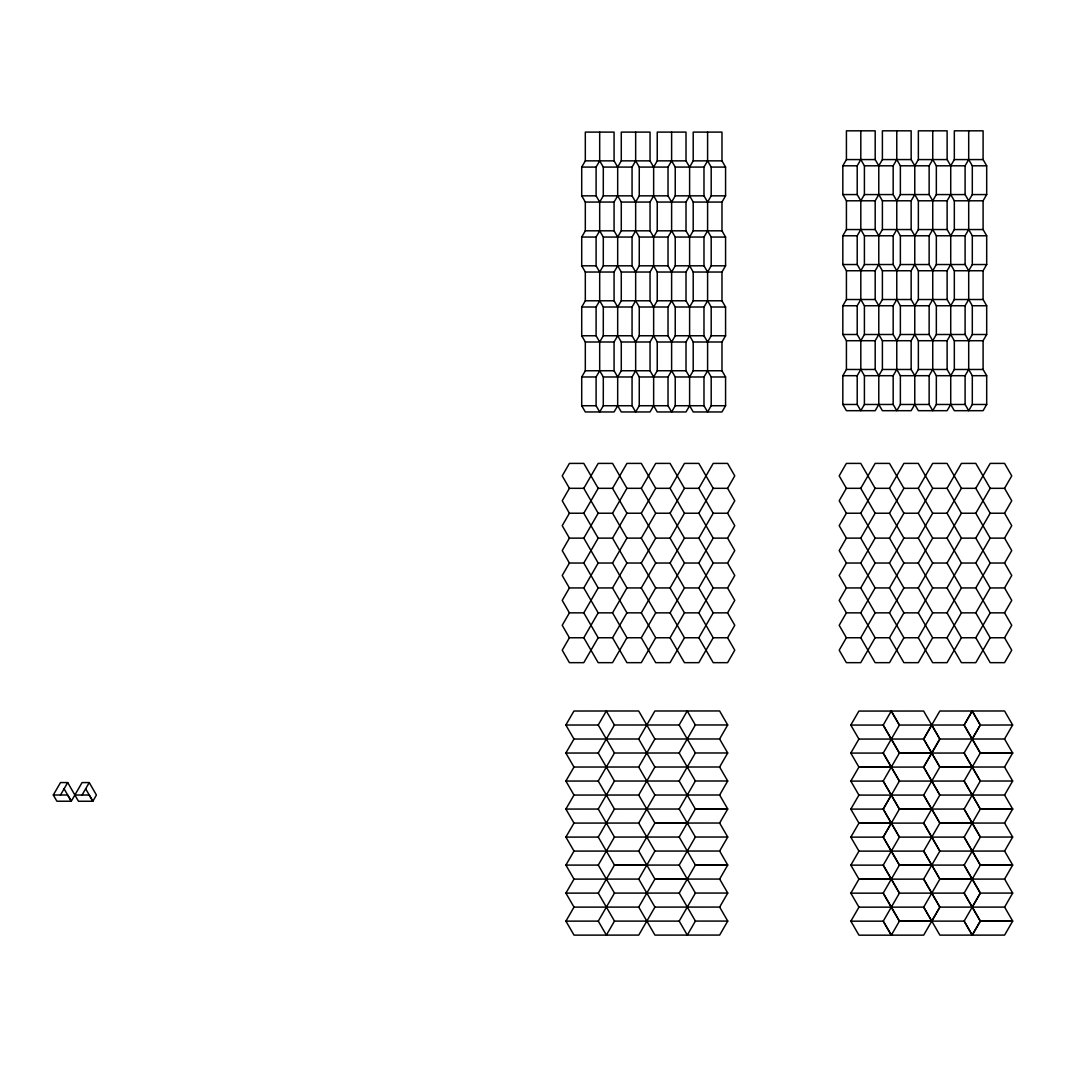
<?xml version="1.0" encoding="UTF-8"?>
<svg xmlns="http://www.w3.org/2000/svg" width="1066" height="1066" viewBox="0 0 1066 1066"><rect width="100%" height="100%" fill="white"/><g stroke="black" fill="none" stroke-linecap="round" stroke-linejoin="round"><path stroke-width="1.5" d="M585.314 230.816L585.314 202.06L581.716 195.838L581.716 167.082L585.314 160.859L585.314 132.104L614.069 132.104L614.083 160.859L617.68 167.082L617.68 195.838L614.069 202.06L614.083 230.816L617.68 237.052L617.68 265.807L614.069 272.03L614.083 300.785L617.68 307.008L617.68 335.777L614.069 341.999L614.083 370.755L617.68 376.978L617.68 405.733L614.069 411.956L585.314 411.956L581.716 405.733L581.716 376.978L585.314 370.755L585.314 341.999L581.716 335.777L581.716 307.008L585.314 300.785L585.314 272.03L581.716 265.807L581.716 237.052L585.314 230.816L614.083 230.816M599.692 370.755L603.303 376.978L603.289 405.733L599.692 411.956L596.094 405.733L596.094 376.978L599.692 370.755L599.692 341.999L596.094 335.763L596.094 307.008L599.692 300.785L599.692 272.03L603.289 265.807L603.303 237.052L599.692 230.829L599.692 202.06L596.094 195.838L596.094 167.082L599.692 160.859L599.692 132.104M599.692 202.06L603.289 195.838L603.303 167.082L599.692 160.859M599.692 341.999L603.289 335.763L603.303 307.008L599.692 300.785L585.314 300.785M617.68 307.008L621.278 300.785L621.278 272.03L617.68 265.807M617.68 237.052L621.278 230.816L621.278 202.06L617.68 195.838M617.68 167.082L621.278 160.859L621.278 132.104L650.047 132.104L650.047 160.859L653.645 167.082L653.645 195.838L650.047 202.06L650.047 230.816L653.645 237.052L653.645 265.807L650.047 272.03L650.047 300.785L653.645 307.008L653.645 335.777L650.047 341.999L650.047 370.755L653.645 376.978L653.645 405.733L650.047 411.956L621.278 411.956L617.68 405.733M617.68 376.978L621.278 370.755L621.278 341.999L617.68 335.777M621.278 370.755L635.656 370.755L639.267 376.978L639.254 405.733L635.656 411.956L632.058 405.733L632.058 376.978L635.656 370.755L635.656 341.999L639.254 335.763L639.267 307.008L635.656 300.785L635.656 272.03L639.254 265.807L639.267 237.052L635.656 230.829L635.656 202.06L639.254 195.838L639.267 167.082L635.656 160.859L635.656 132.104M653.645 376.978L657.242 370.755L657.242 341.999L653.645 335.777M653.645 307.008L657.242 300.785L657.242 272.03L653.645 265.807M653.645 237.052L657.242 230.816L657.242 202.06L653.645 195.838M653.645 167.082L657.242 160.859L657.242 132.104L686.011 132.104L686.011 160.859L689.609 167.082L689.609 195.838L686.011 202.06L686.011 230.816L689.609 237.052L689.609 265.807L686.011 272.03L686.011 300.785L689.609 307.008L689.609 335.777L686.011 341.999L686.011 370.755L689.609 376.978L689.609 405.733L686.011 411.956L657.242 411.956L653.645 405.733M686.011 370.755L671.62 370.755L668.022 376.978L668.022 405.733L671.62 411.956L675.231 405.733L675.231 376.978L671.62 370.755L671.62 341.999L668.022 335.763L668.022 307.008L671.62 300.785L671.62 272.03L668.022 265.807L668.022 237.052L671.62 230.829L671.62 202.06L668.022 195.838L668.022 167.082L671.62 160.859L671.62 132.104M671.62 341.999L675.231 335.763L675.231 307.008L671.62 300.785L657.242 300.785M671.62 272.03L675.231 265.807L675.231 237.052L671.62 230.829L657.242 230.816M671.62 202.06L675.231 195.838L675.231 167.082L671.62 160.859L657.242 160.859M689.609 376.978L693.206 370.755L693.206 341.999L689.609 335.777M689.609 307.008L693.206 300.785L693.206 272.03L689.609 265.807M689.609 237.052L693.206 230.816L693.206 202.06L689.609 195.838M689.609 167.082L693.206 160.859L693.206 132.104L721.975 132.104L721.975 160.859L725.573 167.082L725.573 195.838L721.975 202.06L721.975 230.816L725.573 237.052L725.573 265.807L721.975 272.03L721.975 300.785L725.573 307.008L725.573 335.777L721.975 341.999L721.975 370.755L725.573 376.978L725.573 405.733L721.975 411.956L693.206 411.956L689.609 405.733M721.975 370.755L707.597 370.755L703.986 376.978L703.986 405.733L707.597 411.956L711.195 405.733L711.195 376.978L707.597 370.755L707.597 341.999L711.195 335.763L711.195 307.008L707.597 300.785L707.597 272.03L711.195 265.807L711.195 237.052L707.597 230.829L707.597 202.06L711.195 195.838L711.195 167.082L707.597 160.859L707.597 132.104M846.417 369.476L846.431 340.72L842.82 334.497L842.82 305.742L846.417 299.519L846.431 270.751L842.82 264.528L842.82 235.773L846.417 229.55L846.431 200.794L842.82 194.572L842.82 165.803L846.417 159.58L846.431 130.825L875.186 130.825L875.186 159.58L878.784 165.803L878.784 194.572L875.186 200.794L875.186 229.55L878.784 235.773L878.784 264.528L875.186 270.751L875.186 299.519L878.784 305.742L878.784 334.497L875.186 340.72L875.186 369.476L878.784 375.698L878.784 404.467L875.186 410.69L846.431 410.69L842.82 404.467L842.82 375.698L846.417 369.476L875.186 369.476M860.808 369.476L857.211 375.698L857.211 404.467L860.808 410.69L864.406 404.467L864.406 375.698L860.808 369.476L860.808 340.72L864.406 334.497L864.406 305.742L860.808 299.519L860.808 270.751L864.406 264.528L864.406 235.773L860.808 229.55L860.808 200.794L864.406 194.572L864.406 165.803L860.808 159.58L860.808 130.825M878.784 375.698L882.395 369.476L882.395 340.72L878.784 334.497L864.406 334.497M878.784 305.742L882.395 299.519L882.395 270.751L878.784 264.528L864.406 264.528M878.784 235.773L882.395 229.55L882.395 200.794L878.784 194.572M878.784 165.803L882.395 159.58L882.395 130.825L911.15 130.825L911.163 159.58L914.761 165.803L914.761 194.572L911.15 200.794L911.163 229.55L914.761 235.773L914.761 264.528L911.15 270.751L911.163 299.519L914.761 305.742L914.761 334.497L911.15 340.72L911.163 369.476L914.761 375.698L914.761 404.467L911.15 410.69L882.395 410.69L878.784 404.467L864.406 404.467M896.773 369.476L893.175 375.698L893.175 404.467L896.773 410.69L900.37 404.467L900.37 375.698L896.773 369.476L896.773 340.72L893.175 334.497L893.175 305.742L896.773 299.519L896.773 270.751L893.175 264.528L893.175 235.773L896.773 229.55L896.773 200.794L893.175 194.572L893.175 165.803L896.773 159.58L896.773 130.825M896.773 340.72L900.37 334.497L900.37 305.742L896.773 299.519M896.773 270.751L900.37 264.528L900.37 235.773L896.773 229.55M896.773 200.794L900.37 194.572L900.37 165.803L896.773 159.58L882.395 159.58M914.761 375.698L918.359 369.476L918.359 340.72L914.761 334.497L900.37 334.497M914.761 305.742L918.359 299.519L918.359 270.751L914.761 264.528L900.37 264.528M914.761 235.773L918.359 229.55L918.359 200.794L914.761 194.572L900.37 194.572M914.761 165.803L918.359 159.58L918.359 130.825L947.114 130.825L947.128 159.58L950.725 165.803L950.725 194.572L947.114 200.794L947.128 229.55L950.725 235.773L950.725 264.528L947.114 270.751L947.128 299.519L950.725 305.742L950.725 334.497L947.114 340.72L947.128 369.476L950.725 375.698L950.725 404.467L947.114 410.69L918.359 410.69L914.761 404.467L900.37 404.467M932.737 369.476L929.139 375.698L929.139 404.467L932.737 410.69L936.334 404.467L936.348 375.698L932.737 369.476L932.737 340.72L936.334 334.497L936.348 305.742L932.737 299.519L932.737 270.751L936.334 264.528L936.348 235.773L932.737 229.55L932.737 200.794L936.334 194.572L936.348 165.803L932.737 159.58L932.737 130.825M950.725 375.698L954.323 369.476L954.323 340.72L950.725 334.497L936.334 334.497M950.725 305.742L954.323 299.519L954.323 270.751L950.725 264.528L936.334 264.528M950.725 235.773L954.323 229.55L954.323 200.794L950.725 194.572L936.334 194.572M950.725 165.803L954.323 159.58L954.323 130.825L983.092 130.825L983.092 159.58L986.69 165.803L986.69 194.572L983.092 200.794L983.092 229.55L986.69 235.773L986.69 264.528L983.092 270.751L983.092 299.519L986.69 305.742L986.69 334.497L983.092 340.72L983.092 369.476L986.69 375.698L986.69 404.467L983.092 410.69L954.323 410.69L950.725 404.467L936.334 404.467M968.701 369.476L965.103 375.698L965.103 404.467L968.701 410.69L972.299 404.467L972.312 375.698L968.701 369.476L968.701 340.72L972.299 334.497L972.312 305.742L968.701 299.519L968.701 270.751L972.299 264.528L972.312 235.773L968.701 229.55L968.701 200.794L972.299 194.572L972.312 165.803L968.701 159.58L968.701 130.825M53.3 795.009L67.678 795.009L71.289 801.232L56.898 801.232L53.3 795.009L60.509 782.564L67.691 782.564L78.471 801.259L92.849 801.259L96.42 795.049L89.251 782.577L82.069 782.577L71.262 801.259L64.093 788.787M60.495 795.009L67.691 782.564M82.055 795.023L89.251 782.577M569.404 488.321L562.222 500.767L569.404 513.226L583.795 513.226L598.173 488.321L583.795 463.404L569.404 463.404L562.222 475.862L569.404 488.321L583.795 488.321L598.173 513.226L583.795 538.13L598.173 563.035L583.795 587.939L598.173 612.857L583.795 637.761L598.173 662.666L612.55 662.666L626.928 637.761L612.55 612.857L626.928 587.939L612.55 563.035L626.928 538.13L612.55 513.226L626.928 488.321L612.55 463.404L598.173 463.404L583.795 488.321M569.404 513.226L562.222 525.671L569.404 538.13L583.795 538.13M569.404 538.13L562.222 550.589L569.404 563.035L583.795 563.035L598.173 538.13L583.795 513.226M569.404 563.035L562.222 575.493L569.404 587.939L583.795 587.939M612.55 488.321L626.928 463.404L641.306 463.404L655.697 488.321L641.306 513.226L655.697 538.13L641.306 563.035L655.697 587.939L641.306 612.857L655.697 637.761L641.306 662.666L626.928 662.666L612.55 637.761L626.928 612.857L612.55 587.939L626.928 563.035L612.55 538.13L626.928 513.226L612.55 488.321L598.173 488.321M569.404 587.939L562.222 600.398L569.404 612.857L583.795 612.857L598.173 587.939L583.795 563.035M569.404 612.857L562.222 625.302L569.404 637.761L583.795 637.761M641.306 488.321L655.697 463.404L670.074 463.404L684.452 488.321L670.074 513.226L684.452 538.13L670.074 563.035L684.452 587.939L670.074 612.857L684.452 637.761L670.074 662.666L655.697 662.666L641.306 637.761L655.697 612.857L641.306 587.939L655.697 563.035L641.306 538.13L655.697 513.226L641.306 488.321L626.928 488.321M569.404 637.761L562.222 650.207L569.404 662.666L583.795 662.666L598.173 637.761L583.795 612.857M670.074 488.321L684.452 463.404L698.83 463.404L713.207 488.321L698.83 513.226L713.207 538.13L698.83 563.035L713.207 587.939L698.83 612.857L713.207 637.761L698.83 662.666L684.452 662.666L670.074 637.761L684.452 612.857L670.074 587.939L684.452 563.035L670.074 538.13L684.452 513.226L670.074 488.321L655.697 488.321M698.83 488.321L713.207 463.404L727.585 463.404L734.78 475.862L727.585 488.321L734.78 500.767L727.585 513.226L734.78 525.671L727.585 538.13L734.78 550.589L727.585 563.035L734.78 575.493L727.585 587.939L734.78 600.398L727.585 612.857L734.78 625.302L727.585 637.761L734.78 650.207L727.585 662.666L713.207 662.666L698.83 637.761L713.207 612.857L698.83 587.939L713.207 563.035L698.83 538.13L713.207 513.226L698.83 488.321L684.452 488.321M573.961 739.031L565.846 725.027L573.948 711.022L638.681 710.982L654.884 739.005L719.603 738.978L727.705 724.96L719.603 710.955L654.87 710.995L638.681 739.005L573.961 739.031L565.859 753.036L573.974 767.04L638.694 767.014L654.884 739.005M719.603 738.978L727.705 752.982L719.617 767L654.897 767.027L638.707 795.036L573.988 795.063L565.873 781.058L573.974 767.054M565.846 725.027L598.226 725.013L606.314 711.009L614.416 725L679.149 724.987L695.352 752.982L727.705 752.982M565.859 753.036L598.226 753.022L614.416 725M573.988 823.072L565.873 809.067L573.988 795.063M565.873 781.058L598.239 781.045L614.429 753.022L679.149 752.996L695.338 724.973L727.705 724.96M638.707 823.045L646.809 837.05L638.721 851.068L574.001 851.094L565.886 837.09L573.988 823.085L638.707 823.045L654.91 795.036L719.63 795.009L727.718 780.992L719.617 767M565.873 809.067L598.253 809.054L614.442 781.032L679.162 781.018L695.365 809.014L727.732 809.014L719.63 823.032L654.91 823.045L638.707 795.036M719.63 795.009L727.732 809.014L695.365 809.027L687.264 823.045L654.91 823.059L646.809 837.063L679.175 837.05L687.277 851.054L654.924 851.068L638.734 879.077L574.001 879.117L565.899 865.099L574.001 851.094M565.886 837.09L598.253 837.077L614.442 809.054L679.175 809.027L695.365 781.005L727.718 780.992M574.014 907.126L565.913 921.131L574.028 935.135L638.747 935.095L654.937 907.099L719.657 907.073L727.758 893.055L695.392 893.068L687.29 879.077L654.924 879.077L638.734 907.099L574.014 907.126L565.899 893.121L574.001 879.117M679.149 724.987L687.237 710.982L695.338 724.973M565.899 865.099L598.266 865.086L614.456 837.063L646.809 837.05M565.899 893.121L598.279 893.108L614.456 865.086L646.822 865.072L654.924 879.077L719.657 879.064L727.745 865.046L719.643 851.041L687.277 851.041L695.378 865.046L727.745 865.046L695.378 865.072L679.202 893.081L614.469 893.095L598.266 865.086M846.377 488.321L839.182 500.767L846.377 513.226L839.182 525.671L846.377 538.13L839.182 550.589L846.377 563.035L839.182 575.493L846.377 587.939L839.182 600.398L846.377 612.857L839.182 625.302L846.377 637.761L839.182 650.207L846.377 662.666L860.755 662.666L875.133 637.761L860.755 612.857L875.133 587.939L860.755 563.035L875.133 538.13L860.755 513.226L875.133 488.321L860.755 463.404L846.377 463.404L839.182 475.862L846.377 488.321L860.755 488.321L875.133 513.226L860.755 538.13L875.133 563.035L860.755 587.939L875.133 612.857L860.755 637.761L875.133 662.666L889.51 662.666L903.901 637.761L889.51 612.857L903.901 587.939L889.51 563.035L903.901 538.13L889.51 513.226L903.901 488.321L889.51 463.404L875.133 463.404L860.755 488.321M679.162 781.018L695.352 752.996M565.913 921.131L598.279 921.117L614.469 893.095M719.657 907.073L727.758 921.077L695.405 921.077L687.303 935.082L679.202 921.104L614.482 921.104L606.381 935.109L598.279 921.117M679.175 837.05L687.264 823.045L679.175 809.027M889.51 488.321L903.901 463.404L918.279 463.404L932.657 488.321L918.279 513.226L932.657 538.13L918.279 563.035L932.657 587.939L918.279 612.857L932.657 637.761L918.279 662.666L903.901 662.666L889.51 637.761L903.901 612.857L889.51 587.939L903.901 563.035L889.51 538.13L903.901 513.226L889.51 488.321L875.133 488.321M598.253 837.077L614.456 865.072L679.189 865.072L687.277 851.054M687.277 851.041L695.378 837.037L727.745 837.023L719.643 851.041M918.279 488.321L932.657 463.404L947.034 463.404L961.412 488.321L947.034 513.226L961.412 538.13L947.034 563.035L961.412 587.939L947.034 612.857L961.412 637.761L947.034 662.666L932.657 662.666L918.279 637.761L932.657 612.857L918.279 587.939L932.657 563.035L918.279 538.13L932.657 513.226L918.279 488.321L903.901 488.321M679.202 921.104L695.392 893.068M947.034 488.321L961.412 463.404L975.803 463.404L990.181 488.321L975.803 513.226L990.181 538.13L975.803 563.035L990.181 587.939L975.803 612.857L990.181 637.761L975.803 662.666L961.412 662.666L947.034 637.761L961.412 612.857L947.034 587.939L961.412 563.035L947.034 538.13L961.412 513.226L947.034 488.321L932.657 488.321M990.181 637.761L1004.558 637.761L1011.754 650.207L1004.558 662.666L990.181 662.666L975.803 637.761L990.181 612.857L975.803 587.939L990.181 563.035L975.803 538.13L990.181 513.226L975.803 488.321L990.181 463.404L1004.558 463.404L1011.754 475.862L1004.558 488.321L990.181 488.321M727.758 921.051L719.67 935.069L654.95 935.109L638.734 907.099M858.903 739.071L850.788 725.08L858.89 711.075L923.622 711.035L939.826 739.031L1004.545 739.005L1012.647 724.987L1004.545 710.982L939.812 711.022L923.622 739.044L858.903 739.071L850.801 753.076L858.903 767.08L891.269 767.08L899.384 781.085L964.104 781.045L980.294 753.022L964.077 725.013L899.358 725.053L891.243 711.049L883.208 725.107L899.411 753.102L964.09 753.022L980.294 725.08L1012.647 724.987M990.181 513.226L1004.558 513.226L1011.754 500.767L1004.558 488.321M850.815 781.112L883.181 781.098L899.384 809.081L931.737 809.081L923.649 795.076L858.916 795.103L850.815 781.112L858.903 767.107L923.636 767.067L939.826 739.031M990.181 538.13L1004.558 538.13L1011.754 525.671L1004.558 513.226M980.32 809.094L964.144 781.085L980.307 809.041L964.144 837.103L899.398 837.116L891.283 823.112L858.93 823.112L850.815 809.107L858.916 795.103M990.181 563.035L1004.558 563.035L1011.754 550.589L1004.558 538.13M883.181 781.098L899.371 753.076L931.724 753.049L939.826 767.04L972.192 767.04L980.307 781.032L1012.66 781.018L1004.558 767.014L939.826 767.054L923.689 795.089L939.866 823.099L923.689 851.108L939.866 879.117L923.689 907.126L858.956 907.166L850.855 921.171L858.956 935.175L891.323 935.175L883.221 921.171L850.855 921.171M939.866 879.104L1004.598 879.077L1012.687 865.072L980.32 865.072L964.13 893.108L899.411 893.148L883.234 921.157L891.323 935.148L899.424 921.144L931.777 921.131L939.879 907.126L1004.598 907.099L1012.7 893.081L980.334 893.095L972.219 879.104L939.866 879.117L923.662 851.108L858.943 851.134L850.828 837.143L858.93 823.139L923.649 823.099L939.839 795.063L1004.572 795.036L1012.66 809.041L1004.572 823.045L939.852 823.085M990.181 587.939L1004.558 587.939L1011.754 575.493L1004.558 563.035M850.815 809.107L883.181 809.107L891.283 795.089M899.384 781.085L883.234 809.121L899.411 837.13L883.234 865.139L899.411 893.148L891.296 879.144L858.943 879.144L850.841 865.139L858.943 851.134M990.181 612.857L1004.558 612.857L1011.754 600.398L1004.558 587.939M850.828 837.143L883.194 837.13L891.283 823.112L883.181 809.107M858.956 907.166L850.841 893.175L858.943 879.17L923.676 879.13L939.866 851.094L1004.585 851.068L1012.673 837.05L1004.572 823.045M883.234 781.112L899.411 809.121L883.234 837.13L899.411 865.139L883.208 893.161L850.841 893.175M1004.558 637.761L1011.754 625.302L1004.558 612.857M980.32 753.076L964.117 725.08L972.179 711.009L980.28 725L972.179 739.005M964.117 725.08L972.205 711.075L980.294 725.08M980.307 781.032L964.144 809.094L980.32 837.103L964.144 865.112L980.32 893.108L964.144 921.117L899.424 921.144L883.208 893.161L899.411 921.157M1004.558 767.014L1012.647 753.009L1004.545 739.005M923.689 879.117L939.866 907.126L923.689 935.135L891.323 935.148M1004.572 795.036L1012.66 781.018M1004.598 907.099L1012.7 921.104L980.347 921.104L972.232 907.099L980.334 893.095M635.656 202.06L632.058 195.838L632.058 167.082L635.656 160.859L650.047 160.859M599.692 272.03L596.094 265.807L596.094 237.052L599.692 230.829M635.656 272.03L632.058 265.807L632.058 237.052L635.656 230.829L650.047 230.816M707.597 202.06L703.986 195.838L703.986 167.082L707.597 160.859L721.975 160.859M635.656 341.999L632.058 335.763L632.058 307.008L635.656 300.785L650.047 300.785M707.597 272.03L703.986 265.807L703.986 237.052L707.597 230.829L721.975 230.816M707.597 341.999L703.986 335.763L703.986 307.008L707.597 300.785L721.975 300.785M860.808 200.794L857.211 194.572L857.211 165.803L860.808 159.58L875.186 159.58M860.808 270.751L857.211 264.528L857.211 235.773L860.808 229.55M932.737 200.794L929.139 194.572L929.139 165.803L932.737 159.58L947.128 159.58M860.808 340.72L857.211 334.497L857.211 305.742L860.808 299.519M968.701 200.794L965.103 194.572L965.103 165.803L968.701 159.58L983.092 159.58M932.737 270.751L929.139 264.528L929.139 235.773L932.737 229.55L947.128 229.55M968.701 270.751L965.103 264.528L965.103 235.773L968.701 229.55L983.092 229.55M932.737 340.72L929.139 334.497L929.139 305.742L932.737 299.519M968.701 340.72L965.103 334.497L965.103 305.742L968.701 299.519L983.092 299.519M846.417 159.58L860.808 159.58M918.359 159.58L932.737 159.58M954.323 159.58L968.701 159.58M896.773 159.58L911.163 159.58M585.314 160.859L614.083 160.859M621.278 160.859L635.656 160.859M693.206 160.859L707.597 160.859M671.62 160.859L686.011 160.859M842.82 165.803L857.211 165.803M864.406 165.803L893.175 165.803M900.37 165.803L929.139 165.803M936.348 165.803L965.103 165.803M972.312 165.803L986.69 165.803M581.716 167.082L596.094 167.082M603.303 167.082L632.058 167.082M639.267 167.082L668.022 167.082M675.231 167.082L703.986 167.082M711.195 167.082L725.573 167.082M842.82 194.572L857.211 194.572M864.406 194.572L893.175 194.572M972.299 194.572L986.69 194.572M914.761 194.572L929.139 194.572M950.725 194.572L965.103 194.572M581.716 195.838L596.094 195.838M603.289 195.838L632.058 195.838M639.254 195.838L668.022 195.838M675.231 195.838L703.986 195.838M711.195 195.838L725.573 195.838M846.431 200.794L875.186 200.794M882.395 200.794L911.15 200.794M918.359 200.794L947.114 200.794M954.323 200.794L983.092 200.794M585.314 202.06L614.069 202.06M621.278 202.06L650.047 202.06M657.242 202.06L686.011 202.06M693.206 202.06L721.975 202.06M918.359 229.55L932.737 229.55M954.323 229.55L968.701 229.55M846.417 229.55L875.186 229.55M882.395 229.55L911.163 229.55M621.278 230.816L635.656 230.829M693.206 230.816L707.597 230.829M671.62 230.829L686.011 230.816M842.82 235.773L857.211 235.773M864.406 235.773L893.175 235.773M900.37 235.773L929.139 235.773M936.348 235.773L965.103 235.773M972.312 235.773L986.69 235.773M581.716 237.052L596.094 237.052M603.303 237.052L632.058 237.052M639.267 237.052L668.022 237.052M675.231 237.052L703.986 237.052M711.195 237.052L725.573 237.052M842.82 264.528L857.211 264.528M972.299 264.528L986.69 264.528M878.784 264.528L893.175 264.528M914.761 264.528L929.139 264.528M950.725 264.528L965.103 264.528M581.716 265.807L596.094 265.807M603.289 265.807L632.058 265.807M639.254 265.807L668.022 265.807M675.231 265.807L703.986 265.807M711.195 265.807L725.573 265.807M846.431 270.751L875.186 270.751M882.395 270.751L911.15 270.751M918.359 270.751L947.114 270.751M954.323 270.751L983.092 270.751M585.314 272.03L614.069 272.03M621.278 272.03L650.047 272.03M657.242 272.03L686.011 272.03M693.206 272.03L721.975 272.03M954.323 299.519L968.701 299.519M846.417 299.519L875.186 299.519M882.395 299.519L911.163 299.519M918.359 299.519L947.128 299.519M621.278 300.785L635.656 300.785M693.206 300.785L707.597 300.785M599.692 300.785L614.083 300.785M671.62 300.785L686.011 300.785M842.82 305.742L857.211 305.742M864.406 305.742L893.175 305.742M900.37 305.742L929.139 305.742M936.348 305.742L965.103 305.742M972.312 305.742L986.69 305.742M581.716 307.008L596.094 307.008M603.303 307.008L632.058 307.008M639.267 307.008L668.022 307.008M675.231 307.008L703.986 307.008M711.195 307.008L725.573 307.008M972.299 334.497L986.69 334.497M842.82 334.497L857.211 334.497M878.784 334.497L893.175 334.497M914.761 334.497L929.139 334.497M950.725 334.497L965.103 334.497M581.716 335.777L596.094 335.763M603.289 335.763L632.058 335.763M639.254 335.763L668.022 335.763M675.231 335.763L703.986 335.763M711.195 335.763L725.573 335.777M846.431 340.72L875.186 340.72M882.395 340.72L911.15 340.72M918.359 340.72L947.114 340.72M954.323 340.72L983.092 340.72M585.314 341.999L614.069 341.999M621.278 341.999L650.047 341.999M657.242 341.999L686.011 341.999M693.206 341.999L721.975 341.999M882.395 369.476L911.163 369.476M918.359 369.476L947.128 369.476M954.323 369.476L983.092 369.476M657.242 370.755L671.62 370.755M693.206 370.755L707.597 370.755M585.314 370.755L614.083 370.755M635.656 370.755L650.047 370.755M842.82 375.698L857.211 375.698M864.406 375.698L893.175 375.698M900.37 375.698L929.139 375.698M936.348 375.698L965.103 375.698M972.312 375.698L986.69 375.698M581.716 376.978L596.094 376.978M603.303 376.978L632.058 376.978M639.267 376.978L668.022 376.978M675.231 376.978L703.986 376.978M711.195 376.978L725.573 376.978M972.299 404.467L986.69 404.467M842.82 404.467L857.211 404.467M878.784 404.467L893.175 404.467M914.761 404.467L929.139 404.467M950.725 404.467L965.103 404.467M581.716 405.733L596.094 405.733M603.289 405.733L632.058 405.733M639.254 405.733L668.022 405.733M675.231 405.733L703.986 405.733M711.195 405.733L725.573 405.733M713.207 488.321L727.585 488.321M961.412 488.321L975.803 488.321M598.173 513.226L612.55 513.226M626.928 513.226L641.306 513.226M655.697 513.226L670.074 513.226M684.452 513.226L698.83 513.226M713.207 513.226L727.585 513.226M846.377 513.226L860.755 513.226M875.133 513.226L889.51 513.226M903.901 513.226L918.279 513.226M932.657 513.226L947.034 513.226M961.412 513.226L975.803 513.226M598.173 538.13L612.55 538.13M626.928 538.13L641.306 538.13M655.697 538.13L670.074 538.13M684.452 538.13L698.83 538.13M713.207 538.13L727.585 538.13M846.377 538.13L860.755 538.13M875.133 538.13L889.51 538.13M903.901 538.13L918.279 538.13M932.657 538.13L947.034 538.13M961.412 538.13L975.803 538.13M598.173 563.035L612.55 563.035M626.928 563.035L641.306 563.035M655.697 563.035L670.074 563.035M684.452 563.035L698.83 563.035M713.207 563.035L727.585 563.035M846.377 563.035L860.755 563.035M875.133 563.035L889.51 563.035M903.901 563.035L918.279 563.035M932.657 563.035L947.034 563.035M961.412 563.035L975.803 563.035M598.173 587.939L612.55 587.939M626.928 587.939L641.306 587.939M655.697 587.939L670.074 587.939M684.452 587.939L698.83 587.939M713.207 587.939L727.585 587.939M846.377 587.939L860.755 587.939M875.133 587.939L889.51 587.939M903.901 587.939L918.279 587.939M932.657 587.939L947.034 587.939M961.412 587.939L975.803 587.939M598.173 612.857L612.55 612.857M626.928 612.857L641.306 612.857M655.697 612.857L670.074 612.857M684.452 612.857L698.83 612.857M713.207 612.857L727.585 612.857M846.377 612.857L860.755 612.857M875.133 612.857L889.51 612.857M903.901 612.857L918.279 612.857M932.657 612.857L947.034 612.857M961.412 612.857L975.803 612.857M598.173 637.761L612.55 637.761M626.928 637.761L641.306 637.761M655.697 637.761L670.074 637.761M684.452 637.761L698.83 637.761M713.207 637.761L727.585 637.761M846.377 637.761L860.755 637.761M875.133 637.761L889.51 637.761M903.901 637.761L918.279 637.761M932.657 637.761L947.034 637.761M961.412 637.761L975.803 637.761M850.788 725.08L883.154 725.067L899.371 753.049M850.801 753.076L883.168 753.076L891.269 767.08M74.86 795.036L89.251 795.023L92.849 801.259L85.653 788.8M899.384 809.081L964.104 809.054L980.32 837.063L1012.673 837.05M972.205 823.072L939.852 823.072L931.737 809.067M850.841 865.139L883.208 865.139L891.296 879.144M883.194 837.13L899.398 865.112L964.13 865.086L972.219 879.104M899.398 865.139L931.764 865.112M980.32 865.112L964.144 837.103L980.32 865.072L1012.687 865.072L1004.585 851.068M980.32 781.085L964.144 753.076L972.192 767.04M939.866 767.08L923.689 739.071L931.777 725.067L939.866 739.071L923.689 767.08L939.866 795.089M923.622 739.044L931.724 753.049M1004.598 879.077L1012.7 893.081M891.296 711.102L899.371 725.107L883.234 753.102L899.411 781.112M923.636 767.067L939.839 795.063M923.689 823.099L939.866 851.108L923.649 823.099M972.232 907.113L964.13 893.108L980.32 921.117L972.245 935.109L939.879 935.135L923.676 907.139L931.777 921.131M923.676 879.13L939.879 907.126M679.149 752.996L695.365 781.005M719.63 823.032L727.745 837.023M638.681 739.005L654.897 767.014M719.657 879.064L727.758 893.055M687.264 823.045L695.378 837.037M638.694 767.014L654.91 795.036M598.226 725.013L614.429 753.009M679.189 865.072L687.29 879.077M598.226 753.022L614.442 781.032M679.202 893.081L695.405 921.077M646.809 837.063L654.924 851.068M598.239 781.045L614.442 809.041M638.721 851.068L646.822 865.072M598.253 809.054L614.456 837.063M638.734 879.077L654.937 907.099M598.279 893.108L614.482 921.104M980.32 921.117L972.232 935.122L964.144 921.117L972.245 935.135L1004.612 935.095L1012.7 921.077L980.347 921.104M1012.647 753.009L980.294 753.009L1012.647 753.009M1012.66 809.041L980.307 809.041L1012.66 809.041"/></g></svg>
